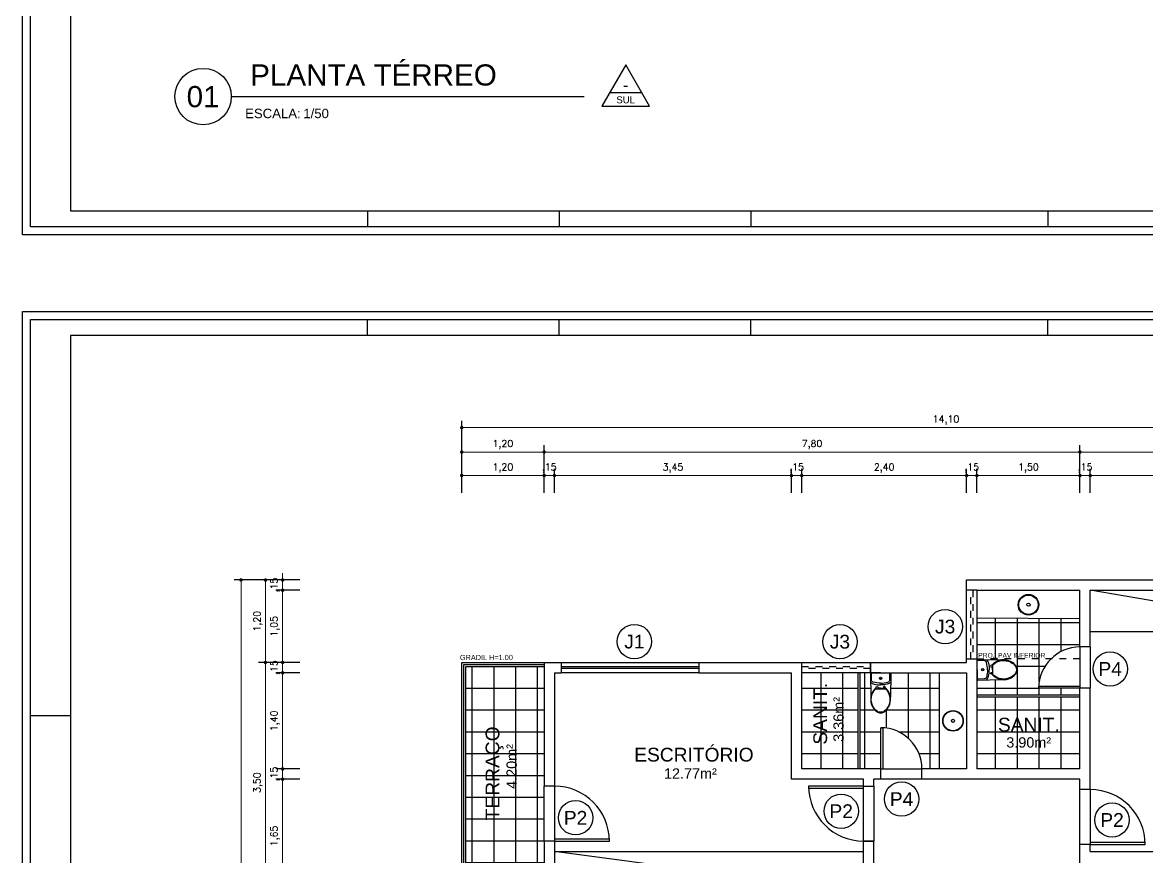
# Model space of a CAD drawing. Header units: metres. Extents: x 6 to 129, y -48 to 19.
# Drawn here: x 6.36 to 22.73, y -9.66 to 2.48 of the extents above; entities that cross this region are included whole.
import ezdxf
from ezdxf.enums import TextEntityAlignment as Align

# ---------------------------------------------------------------- set-up
doc = ezdxf.new("R2010")
doc.units = ezdxf.units.M
doc.header["$LTSCALE"] = 0.00025
doc.linetypes.add('DIVIDE', pattern=[31.75, 12.7, -6.35, 0, -6.35, 0, -6.35])
doc.linetypes.add('HIDDEN', pattern=[9.525, 6.35, -3.175])
doc.layers.add('0_MRG_AUX', color=7, linetype='Continuous', true_color=0xecbcd1)
for name, color, linetype in [('ARQ_ALV CT', 5, 'Continuous'), ('ARQ_ALV VS', 2, 'Continuous'), ('ARQ_ESQ CT', 30, 'Continuous'), ('ARQ_MOB 01', 1, 'Continuous'), ('ARQ_PISO', 1, 'Continuous'), ('ARQ_PROJ INF', 1, 'HIDDEN'), ('ARQ_PROJ SUP', 1, 'DIVIDE'), ('ARQ_SAN 01', 1, 'Continuous'), ('ARQ_SAN 02', 2, 'Continuous'), ('ARQ_SIMB 01', 1, 'Continuous'), ('ARQ_TXT 02', 2, 'Continuous'), ('MRG_EXTERNA', 1, 'Continuous'), ('MRG_INTERNA', 2, 'Continuous'), ('SIMB_02', 2, 'Continuous'), ('SIMB_PREENCHIMENTO', 253, 'Continuous'), ('SIMB_TXT', 1, 'Continuous')]:
    doc.layers.add(name, color=color, linetype=linetype)
doc.layers.add('ARQ_COTA_AZUL', color=5, linetype='Continuous', lineweight=20, true_color=0x0000ff)
doc.styles.add('Annot_2.0mm', font='arial.ttf', dxfattribs={"height": 2})
doc.styles.add('ROMANS', font='romans')
doc.styles.add('SIMB', font='arial.ttf')
doc.dimstyles.new('FF-01', dxfattribs={"dimscale": 100, "dimtxt": 0.002, "dimasz": 0.001, "dimexe": 0.002, "dimexo": 0.002, "dimgap": 0.001, "dimtad": 1, "dimzin": 4, "dimtxsty": 'ROMANS', "dimblk": 'DOT', "dimcen": 0.002, "dimclrd": 256, "dimclre": 256, "dimclrt": 1, "dimadec": 0, "dimazin": 0, "dimtfac": 0.09, "dimtix": 1, "dimtmove": 2, "dimatfit": 0, "dimldrblk": 'DOT', "dimfxl": 0.005, "dimfxlon": 1, "dimtolj": 1, "dimtzin": 4, "dimlwd": -1, "dimarcsym": 0})
pattern_1 = [(0, (-0.10623, -0.2223), (0, 0.3175), []), (90, (-0.10623, -0.2223), (-0.3175, 2e-17), [])]

# ---------------------------------------------------------------- blocks, each defined once
blk = doc.blocks.new('COD_ESQ')
at = {"layer": 'SIMB_02'}
blk.add_circle((0, 0), 2.5, dxfattribs=at)
at = {"layer": 'SIMB_TXT', "style": 'SIMB'}
blk.add_attdef('CDESQ', text='', height=2, dxfattribs=at).set_placement((0, 0), align=Align.MIDDLE_CENTER)
blk = doc.blocks.new('FORMATO_A0mmD')
at = {"layer": '0_MRG_AUX'}
blk.add_lwpolyline([(0.01, 851), (0.01, -0.01), (-1199, -0.01), (-1199, 851)], close=True, dxfattribs=at)
at = {"layer": 'MRG_EXTERNA'}
blk.add_lwpolyline([(-5, 846), (-5, 5), (-1194, 5), (-1194, 846)], close=True, dxfattribs=at)
at = {"layer": 'MRG_INTERNA'}
for p, q in [((-984, 836), (-984, 846)), ((-864.5, 836), (-864.5, 846)), ((-745, 836), (-745, 846)), ((-745, 836), (-745, 846)), ((-560, 836), (-560, 846)), ((-1169, 836), (-1169, 15)), ((-15, 836), (-1169, 836)), ((-1169, 599), (-1194, 599)), ((-1169, 15), (-15, 15)), ((-984, 15), (-984, 5)), ((-864.5, 15), (-864.5, 5)), ((-745, 15), (-745, 5)), ((-745, 15), (-745, 5)), ((-560, 15), (-560, 5))]:
    blk.add_line(p, q, dxfattribs=at)
blk = doc.blocks.new('_Dot')
at = {"color": 0, "linetype": 'ByBlock', "lineweight": -2}
blk.add_line((-0.5, 0), (-1, 0), dxfattribs=at)
at = {"color": 0, "linetype": 'ByBlock', "const_width": 0.5}
blk.add_lwpolyline([(-0.25, 0, 1), (0.25, 0, 1)], format="xyb", close=True, dxfattribs=at)
blk = doc.blocks.new('*D145')
at = {"layer": 'ARQ_COTA_AZUL', "lineweight": -2, "transparency": 16777216}
for p, q in [((12.759, -3.667), (12.759, -3.317)), ((26.859, -3.667), (26.859, -3.317))]:
    blk.add_line(p, q, dxfattribs=at)
at = {"layer": 'ARQ_COTA_AZUL', "transparency": 16777216}
blk.add_line((12.809, -3.417), (26.809, -3.417), dxfattribs=at)
at = {"layer": 'ARQ_COTA_AZUL', "transparency": 16777216, "xscale": 0.05, "yscale": 0.05, "zscale": 0.05, "rotation": 180}
blk.add_blockref('_Dot', (12.759, -3.417), dxfattribs=at)
at = {"layer": 'ARQ_COTA_AZUL', "transparency": 16777216, "xscale": 0.05, "yscale": 0.05, "zscale": 0.05}
blk.add_blockref('_Dot', (26.859, -3.417), dxfattribs=at)
at = {"layer": 'ARQ_COTA_AZUL', "color": 1, "transparency": 16777216, "insert": (19.809, -3.307), "char_height": 0.1, "attachment_point": 5, "style": 'ROMANS'}
blk.add_mtext('\\A1;14,10', dxfattribs=at)
blk = doc.blocks.new('*D147')
at = {"layer": 'ARQ_COTA_AZUL', "lineweight": -2, "transparency": 16777216}
for p, q in [((21.759, -4.022), (21.759, -3.672)), ((25.559, -4.022), (25.559, -3.672))]:
    blk.add_line(p, q, dxfattribs=at)
at = {"layer": 'ARQ_COTA_AZUL', "transparency": 16777216}
blk.add_line((25.509, -3.772), (21.809, -3.772), dxfattribs=at)
at = {"layer": 'ARQ_COTA_AZUL', "transparency": 16777216, "xscale": 0.05, "yscale": 0.05, "zscale": 0.05, "rotation": 180}
blk.add_blockref('_Dot', (21.759, -3.772), dxfattribs=at)
at = {"layer": 'ARQ_COTA_AZUL', "transparency": 16777216, "xscale": 0.05, "yscale": 0.05, "zscale": 0.05}
blk.add_blockref('_Dot', (25.559, -3.772), dxfattribs=at)
at = {"layer": 'ARQ_COTA_AZUL', "color": 1, "transparency": 16777216, "insert": (23.659, -3.663), "char_height": 0.1, "attachment_point": 5, "style": 'ROMANS'}
blk.add_mtext('\\A1;3,80', dxfattribs=at)
blk = doc.blocks.new('*D148')
at = {"layer": 'ARQ_COTA_AZUL', "lineweight": -2, "transparency": 16777216}
for p, q in [((13.959, -4.022), (13.959, -3.672)), ((21.759, -4.022), (21.759, -3.672))]:
    blk.add_line(p, q, dxfattribs=at)
at = {"layer": 'ARQ_COTA_AZUL', "transparency": 16777216}
blk.add_line((21.709, -3.772), (14.009, -3.772), dxfattribs=at)
at = {"layer": 'ARQ_COTA_AZUL', "transparency": 16777216, "xscale": 0.05, "yscale": 0.05, "zscale": 0.05, "rotation": 180}
blk.add_blockref('_Dot', (13.959, -3.772), dxfattribs=at)
at = {"layer": 'ARQ_COTA_AZUL', "transparency": 16777216, "xscale": 0.05, "yscale": 0.05, "zscale": 0.05}
blk.add_blockref('_Dot', (21.759, -3.772), dxfattribs=at)
at = {"layer": 'ARQ_COTA_AZUL', "color": 1, "transparency": 16777216, "insert": (17.859, -3.663), "char_height": 0.1, "attachment_point": 5, "style": 'ROMANS'}
blk.add_mtext('\\A1;7,80', dxfattribs=at)
blk = doc.blocks.new('*D149')
at = {"layer": 'ARQ_COTA_AZUL', "lineweight": -2, "transparency": 16777216}
for p, q in [((12.759, -4.022), (12.759, -3.672)), ((13.959, -4.022), (13.959, -3.672))]:
    blk.add_line(p, q, dxfattribs=at)
at = {"layer": 'ARQ_COTA_AZUL', "transparency": 16777216}
blk.add_line((13.909, -3.772), (12.809, -3.772), dxfattribs=at)
at = {"layer": 'ARQ_COTA_AZUL', "transparency": 16777216, "xscale": 0.05, "yscale": 0.05, "zscale": 0.05, "rotation": 180}
blk.add_blockref('_Dot', (12.759, -3.772), dxfattribs=at)
at = {"layer": 'ARQ_COTA_AZUL', "transparency": 16777216, "xscale": 0.05, "yscale": 0.05, "zscale": 0.05}
blk.add_blockref('_Dot', (13.959, -3.772), dxfattribs=at)
at = {"layer": 'ARQ_COTA_AZUL', "color": 1, "transparency": 16777216, "insert": (13.359, -3.663), "char_height": 0.1, "attachment_point": 5, "style": 'ROMANS'}
blk.add_mtext('\\A1;1,20', dxfattribs=at)
blk = doc.blocks.new('*D153')
at = {"layer": 'ARQ_COTA_AZUL', "lineweight": -2, "transparency": 16777216}
for p, q in [((21.909, -4.364), (21.909, -4.014)), ((25.409, -4.364), (25.409, -4.014))]:
    blk.add_line(p, q, dxfattribs=at)
at = {"layer": 'ARQ_COTA_AZUL', "transparency": 16777216}
blk.add_line((25.359, -4.114), (21.959, -4.114), dxfattribs=at)
at = {"layer": 'ARQ_COTA_AZUL', "transparency": 16777216, "xscale": 0.05, "yscale": 0.05, "zscale": 0.05, "rotation": 180}
blk.add_blockref('_Dot', (21.909, -4.114), dxfattribs=at)
at = {"layer": 'ARQ_COTA_AZUL', "transparency": 16777216, "xscale": 0.05, "yscale": 0.05, "zscale": 0.05}
blk.add_blockref('_Dot', (25.409, -4.114), dxfattribs=at)
at = {"layer": 'ARQ_COTA_AZUL', "color": 1, "transparency": 16777216, "insert": (23.659, -4.005), "char_height": 0.1, "attachment_point": 5, "style": 'ROMANS'}
blk.add_mtext('\\A1;3,50', dxfattribs=at)
blk = doc.blocks.new('*D154')
at = {"layer": 'ARQ_COTA_AZUL', "lineweight": -2, "transparency": 16777216}
for p, q in [((21.759, -4.364), (21.759, -4.014)), ((21.909, -4.364), (21.909, -4.014))]:
    blk.add_line(p, q, dxfattribs=at)
at = {"layer": 'ARQ_COTA_AZUL', "transparency": 16777216}
for p, q in [((21.709, -4.114), (21.659, -4.114)), ((21.909, -4.114), (21.759, -4.114)), ((21.959, -4.114), (22.009, -4.114))]:
    blk.add_line(p, q, dxfattribs=at)
at = {"layer": 'ARQ_COTA_AZUL', "transparency": 16777216, "xscale": 0.05, "yscale": 0.05, "zscale": 0.05}
blk.add_blockref('_Dot', (21.759, -4.114), dxfattribs=at)
at = {"layer": 'ARQ_COTA_AZUL', "transparency": 16777216, "xscale": 0.05, "yscale": 0.05, "zscale": 0.05, "rotation": 180}
blk.add_blockref('_Dot', (21.909, -4.114), dxfattribs=at)
at = {"layer": 'ARQ_COTA_AZUL', "color": 1, "transparency": 16777216, "insert": (21.834, -4.005), "char_height": 0.1, "attachment_point": 5, "style": 'ROMANS'}
blk.add_mtext('\\A1;,15', dxfattribs=at)
blk = doc.blocks.new('*D155')
at = {"layer": 'ARQ_COTA_AZUL', "lineweight": -2, "transparency": 16777216}
for p, q in [((20.259, -4.364), (20.259, -4.014)), ((21.759, -4.364), (21.759, -4.014))]:
    blk.add_line(p, q, dxfattribs=at)
at = {"layer": 'ARQ_COTA_AZUL', "transparency": 16777216}
blk.add_line((21.709, -4.114), (20.309, -4.114), dxfattribs=at)
at = {"layer": 'ARQ_COTA_AZUL', "transparency": 16777216, "xscale": 0.05, "yscale": 0.05, "zscale": 0.05, "rotation": 180}
blk.add_blockref('_Dot', (20.259, -4.114), dxfattribs=at)
at = {"layer": 'ARQ_COTA_AZUL', "transparency": 16777216, "xscale": 0.05, "yscale": 0.05, "zscale": 0.05}
blk.add_blockref('_Dot', (21.759, -4.114), dxfattribs=at)
at = {"layer": 'ARQ_COTA_AZUL', "color": 1, "transparency": 16777216, "insert": (21.009, -4.005), "char_height": 0.1, "attachment_point": 5, "style": 'ROMANS'}
blk.add_mtext('\\A1;1,50', dxfattribs=at)
blk = doc.blocks.new('*D156')
at = {"layer": 'ARQ_COTA_AZUL', "lineweight": -2, "transparency": 16777216}
for p, q in [((20.109, -4.364), (20.109, -4.014)), ((20.259, -4.364), (20.259, -4.014))]:
    blk.add_line(p, q, dxfattribs=at)
at = {"layer": 'ARQ_COTA_AZUL', "transparency": 16777216}
for p, q in [((20.059, -4.114), (20.009, -4.114)), ((20.259, -4.114), (20.109, -4.114)), ((20.309, -4.114), (20.359, -4.114))]:
    blk.add_line(p, q, dxfattribs=at)
at = {"layer": 'ARQ_COTA_AZUL', "transparency": 16777216, "xscale": 0.05, "yscale": 0.05, "zscale": 0.05}
blk.add_blockref('_Dot', (20.109, -4.114), dxfattribs=at)
at = {"layer": 'ARQ_COTA_AZUL', "transparency": 16777216, "xscale": 0.05, "yscale": 0.05, "zscale": 0.05, "rotation": 180}
blk.add_blockref('_Dot', (20.259, -4.114), dxfattribs=at)
at = {"layer": 'ARQ_COTA_AZUL', "color": 1, "transparency": 16777216, "insert": (20.184, -4.005), "char_height": 0.1, "attachment_point": 5, "style": 'ROMANS'}
blk.add_mtext('\\A1;,15', dxfattribs=at)
blk = doc.blocks.new('*D157')
at = {"layer": 'ARQ_COTA_AZUL', "lineweight": -2, "transparency": 16777216}
for p, q in [((17.709, -4.364), (17.709, -4.014)), ((20.109, -4.364), (20.109, -4.014))]:
    blk.add_line(p, q, dxfattribs=at)
at = {"layer": 'ARQ_COTA_AZUL', "transparency": 16777216}
blk.add_line((20.059, -4.114), (17.759, -4.114), dxfattribs=at)
at = {"layer": 'ARQ_COTA_AZUL', "transparency": 16777216, "xscale": 0.05, "yscale": 0.05, "zscale": 0.05, "rotation": 180}
blk.add_blockref('_Dot', (17.709, -4.114), dxfattribs=at)
at = {"layer": 'ARQ_COTA_AZUL', "transparency": 16777216, "xscale": 0.05, "yscale": 0.05, "zscale": 0.05}
blk.add_blockref('_Dot', (20.109, -4.114), dxfattribs=at)
at = {"layer": 'ARQ_COTA_AZUL', "color": 1, "transparency": 16777216, "insert": (18.909, -4.005), "char_height": 0.1, "attachment_point": 5, "style": 'ROMANS'}
blk.add_mtext('\\A1;2,40', dxfattribs=at)
blk = doc.blocks.new('*D158')
at = {"layer": 'ARQ_COTA_AZUL', "lineweight": -2, "transparency": 16777216}
for p, q in [((17.559, -4.364), (17.559, -4.014)), ((17.709, -4.364), (17.709, -4.014))]:
    blk.add_line(p, q, dxfattribs=at)
at = {"layer": 'ARQ_COTA_AZUL', "transparency": 16777216}
for p, q in [((17.509, -4.114), (17.459, -4.114)), ((17.709, -4.114), (17.559, -4.114)), ((17.759, -4.114), (17.809, -4.114))]:
    blk.add_line(p, q, dxfattribs=at)
at = {"layer": 'ARQ_COTA_AZUL', "transparency": 16777216, "xscale": 0.05, "yscale": 0.05, "zscale": 0.05}
blk.add_blockref('_Dot', (17.559, -4.114), dxfattribs=at)
at = {"layer": 'ARQ_COTA_AZUL', "transparency": 16777216, "xscale": 0.05, "yscale": 0.05, "zscale": 0.05, "rotation": 180}
blk.add_blockref('_Dot', (17.709, -4.114), dxfattribs=at)
at = {"layer": 'ARQ_COTA_AZUL', "color": 1, "transparency": 16777216, "insert": (17.634, -4.005), "char_height": 0.1, "attachment_point": 5, "style": 'ROMANS'}
blk.add_mtext('\\A1;,15', dxfattribs=at)
blk = doc.blocks.new('*D159')
at = {"layer": 'ARQ_COTA_AZUL', "lineweight": -2, "transparency": 16777216}
for p, q in [((14.109, -4.364), (14.109, -4.014)), ((17.559, -4.364), (17.559, -4.014))]:
    blk.add_line(p, q, dxfattribs=at)
at = {"layer": 'ARQ_COTA_AZUL', "transparency": 16777216}
blk.add_line((17.509, -4.114), (14.159, -4.114), dxfattribs=at)
at = {"layer": 'ARQ_COTA_AZUL', "transparency": 16777216, "xscale": 0.05, "yscale": 0.05, "zscale": 0.05, "rotation": 180}
blk.add_blockref('_Dot', (14.109, -4.114), dxfattribs=at)
at = {"layer": 'ARQ_COTA_AZUL', "transparency": 16777216, "xscale": 0.05, "yscale": 0.05, "zscale": 0.05}
blk.add_blockref('_Dot', (17.559, -4.114), dxfattribs=at)
at = {"layer": 'ARQ_COTA_AZUL', "color": 1, "transparency": 16777216, "insert": (15.834, -4.005), "char_height": 0.1, "attachment_point": 5, "style": 'ROMANS'}
blk.add_mtext('\\A1;3,45', dxfattribs=at)
blk = doc.blocks.new('*D160')
at = {"layer": 'ARQ_COTA_AZUL', "lineweight": -2, "transparency": 16777216}
for p, q in [((13.959, -4.364), (13.959, -4.014)), ((14.109, -4.364), (14.109, -4.014))]:
    blk.add_line(p, q, dxfattribs=at)
at = {"layer": 'ARQ_COTA_AZUL', "transparency": 16777216}
for p, q in [((13.909, -4.114), (13.859, -4.114)), ((14.109, -4.114), (13.959, -4.114)), ((14.159, -4.114), (14.209, -4.114))]:
    blk.add_line(p, q, dxfattribs=at)
at = {"layer": 'ARQ_COTA_AZUL', "transparency": 16777216, "xscale": 0.05, "yscale": 0.05, "zscale": 0.05}
blk.add_blockref('_Dot', (13.959, -4.114), dxfattribs=at)
at = {"layer": 'ARQ_COTA_AZUL', "transparency": 16777216, "xscale": 0.05, "yscale": 0.05, "zscale": 0.05, "rotation": 180}
blk.add_blockref('_Dot', (14.109, -4.114), dxfattribs=at)
at = {"layer": 'ARQ_COTA_AZUL', "color": 1, "transparency": 16777216, "insert": (14.034, -4.005), "char_height": 0.1, "attachment_point": 5, "style": 'ROMANS'}
blk.add_mtext('\\A1;,15', dxfattribs=at)
blk = doc.blocks.new('*D161')
at = {"layer": 'ARQ_COTA_AZUL', "lineweight": -2, "transparency": 16777216}
for p, q in [((12.759, -4.364), (12.759, -4.014)), ((13.959, -4.364), (13.959, -4.014))]:
    blk.add_line(p, q, dxfattribs=at)
at = {"layer": 'ARQ_COTA_AZUL', "transparency": 16777216}
blk.add_line((13.909, -4.114), (12.809, -4.114), dxfattribs=at)
at = {"layer": 'ARQ_COTA_AZUL', "transparency": 16777216, "xscale": 0.05, "yscale": 0.05, "zscale": 0.05, "rotation": 180}
blk.add_blockref('_Dot', (12.759, -4.114), dxfattribs=at)
at = {"layer": 'ARQ_COTA_AZUL', "transparency": 16777216, "xscale": 0.05, "yscale": 0.05, "zscale": 0.05}
blk.add_blockref('_Dot', (13.959, -4.114), dxfattribs=at)
at = {"layer": 'ARQ_COTA_AZUL', "color": 1, "transparency": 16777216, "insert": (13.359, -4.005), "char_height": 0.1, "attachment_point": 5, "style": 'ROMANS'}
blk.add_mtext('\\A1;1,20', dxfattribs=at)
blk = doc.blocks.new('*D162')
at = {"layer": 'ARQ_COTA_AZUL', "lineweight": -2, "transparency": 16777216}
for p, q in [((9.796, -5.634), (9.446, -5.634)), ((9.796, -15.784), (9.446, -15.784))]:
    blk.add_line(p, q, dxfattribs=at)
at = {"layer": 'ARQ_COTA_AZUL', "transparency": 16777216}
blk.add_line((9.546, -15.734), (9.546, -5.684), dxfattribs=at)
at = {"layer": 'ARQ_COTA_AZUL', "transparency": 16777216, "xscale": 0.05, "yscale": 0.05, "zscale": 0.05}
for p, rotation in [((9.546, -5.634), 90), ((9.546, -15.784), 270)]:
    blk.add_blockref('_Dot', p, dxfattribs=dict(at, rotation=rotation))
at = {"layer": 'ARQ_COTA_AZUL', "color": 1, "transparency": 16777216, "insert": (9.436, -10.709), "char_height": 0.1, "attachment_point": 5, "rotation": 90, "style": 'ROMANS'}
blk.add_mtext('\\A1;10,15', dxfattribs=at)
blk = doc.blocks.new('*D165')
at = {"layer": 'ARQ_COTA_AZUL', "lineweight": -2, "transparency": 16777216}
for p, q in [((10.152, -6.834), (9.802, -6.834)), ((10.152, -10.334), (9.802, -10.334))]:
    blk.add_line(p, q, dxfattribs=at)
at = {"layer": 'ARQ_COTA_AZUL', "transparency": 16777216}
blk.add_line((9.902, -10.284), (9.902, -6.884), dxfattribs=at)
at = {"layer": 'ARQ_COTA_AZUL', "transparency": 16777216, "xscale": 0.05, "yscale": 0.05, "zscale": 0.05}
for p, rotation in [((9.902, -6.834), 90), ((9.902, -10.334), 270)]:
    blk.add_blockref('_Dot', p, dxfattribs=dict(at, rotation=rotation))
at = {"layer": 'ARQ_COTA_AZUL', "color": 1, "transparency": 16777216, "insert": (9.793, -8.584), "char_height": 0.1, "attachment_point": 5, "rotation": 90, "style": 'ROMANS'}
blk.add_mtext('\\A1;3,50', dxfattribs=at)
blk = doc.blocks.new('*D166')
at = {"layer": 'ARQ_COTA_AZUL', "lineweight": -2, "transparency": 16777216}
for p, q in [((10.152, -5.634), (9.802, -5.634)), ((10.152, -6.834), (9.802, -6.834))]:
    blk.add_line(p, q, dxfattribs=at)
at = {"layer": 'ARQ_COTA_AZUL', "transparency": 16777216}
blk.add_line((9.902, -6.784), (9.902, -5.684), dxfattribs=at)
at = {"layer": 'ARQ_COTA_AZUL', "transparency": 16777216, "xscale": 0.05, "yscale": 0.05, "zscale": 0.05}
for p, rotation in [((9.902, -5.634), 90), ((9.902, -6.834), 270)]:
    blk.add_blockref('_Dot', p, dxfattribs=dict(at, rotation=rotation))
at = {"layer": 'ARQ_COTA_AZUL', "color": 1, "transparency": 16777216, "insert": (9.793, -6.234), "char_height": 0.1, "attachment_point": 5, "rotation": 90, "style": 'ROMANS'}
blk.add_mtext('\\A1;1,20', dxfattribs=at)
blk = doc.blocks.new('*D172')
at = {"layer": 'ARQ_COTA_AZUL', "lineweight": -2, "transparency": 16777216}
for p, q in [((10.402, -8.534), (10.052, -8.534)), ((10.402, -10.184), (10.052, -10.184))]:
    blk.add_line(p, q, dxfattribs=at)
at = {"layer": 'ARQ_COTA_AZUL', "transparency": 16777216}
blk.add_line((10.152, -10.134), (10.152, -8.584), dxfattribs=at)
at = {"layer": 'ARQ_COTA_AZUL', "transparency": 16777216, "xscale": 0.05, "yscale": 0.05, "zscale": 0.05}
for p, rotation in [((10.152, -8.534), 90), ((10.152, -10.184), 270)]:
    blk.add_blockref('_Dot', p, dxfattribs=dict(at, rotation=rotation))
at = {"layer": 'ARQ_COTA_AZUL', "color": 1, "transparency": 16777216, "insert": (10.042, -9.359), "char_height": 0.1, "attachment_point": 5, "rotation": 90, "style": 'ROMANS'}
blk.add_mtext('\\A1;1,65', dxfattribs=at)
blk = doc.blocks.new('*D173')
at = {"layer": 'ARQ_COTA_AZUL', "transparency": 16777216}
for p, q in [((10.152, -8.334), (10.152, -8.284)), ((10.152, -8.534), (10.152, -8.384)), ((10.152, -8.584), (10.152, -8.634))]:
    blk.add_line(p, q, dxfattribs=at)
at = {"layer": 'ARQ_COTA_AZUL', "lineweight": -2, "transparency": 16777216}
for p, q in [((10.402, -8.384), (10.052, -8.384)), ((10.402, -8.534), (10.052, -8.534))]:
    blk.add_line(p, q, dxfattribs=at)
at = {"layer": 'ARQ_COTA_AZUL', "transparency": 16777216, "xscale": 0.05, "yscale": 0.05, "zscale": 0.05}
for p, rotation in [((10.152, -8.384), 270), ((10.152, -8.534), 90)]:
    blk.add_blockref('_Dot', p, dxfattribs=dict(at, rotation=rotation))
at = {"layer": 'ARQ_COTA_AZUL', "color": 1, "transparency": 16777216, "insert": (10.042, -8.459), "char_height": 0.1, "attachment_point": 5, "rotation": 90, "style": 'ROMANS'}
blk.add_mtext('\\A1;,15', dxfattribs=at)
blk = doc.blocks.new('*D174')
at = {"layer": 'ARQ_COTA_AZUL', "lineweight": -2, "transparency": 16777216}
for p, q in [((10.402, -6.984), (10.052, -6.984)), ((10.402, -8.384), (10.052, -8.384))]:
    blk.add_line(p, q, dxfattribs=at)
at = {"layer": 'ARQ_COTA_AZUL', "transparency": 16777216}
blk.add_line((10.152, -8.334), (10.152, -7.034), dxfattribs=at)
at = {"layer": 'ARQ_COTA_AZUL', "transparency": 16777216, "xscale": 0.05, "yscale": 0.05, "zscale": 0.05}
for p, rotation in [((10.152, -6.984), 90), ((10.152, -8.384), 270)]:
    blk.add_blockref('_Dot', p, dxfattribs=dict(at, rotation=rotation))
at = {"layer": 'ARQ_COTA_AZUL', "color": 1, "transparency": 16777216, "insert": (10.042, -7.684), "char_height": 0.1, "attachment_point": 5, "rotation": 90, "style": 'ROMANS'}
blk.add_mtext('\\A1;1,40', dxfattribs=at)
blk = doc.blocks.new('*D175')
at = {"layer": 'ARQ_COTA_AZUL', "lineweight": -2, "transparency": 16777216}
for p, q in [((10.402, -6.834), (10.052, -6.834)), ((10.402, -6.984), (10.052, -6.984))]:
    blk.add_line(p, q, dxfattribs=at)
at = {"layer": 'ARQ_COTA_AZUL', "transparency": 16777216}
for p, q in [((10.152, -6.784), (10.152, -6.734)), ((10.152, -6.984), (10.152, -6.834)), ((10.152, -7.034), (10.152, -7.084))]:
    blk.add_line(p, q, dxfattribs=at)
at = {"layer": 'ARQ_COTA_AZUL', "transparency": 16777216, "xscale": 0.05, "yscale": 0.05, "zscale": 0.05}
for p, rotation in [((10.152, -6.834), 270), ((10.152, -6.984), 90)]:
    blk.add_blockref('_Dot', p, dxfattribs=dict(at, rotation=rotation))
at = {"layer": 'ARQ_COTA_AZUL', "color": 1, "transparency": 16777216, "insert": (10.042, -6.909), "char_height": 0.1, "attachment_point": 5, "rotation": 90, "style": 'ROMANS'}
blk.add_mtext('\\A1;,15', dxfattribs=at)
blk = doc.blocks.new('*D176')
at = {"layer": 'ARQ_COTA_AZUL', "lineweight": -2, "transparency": 16777216}
for p, q in [((10.402, -5.784), (10.052, -5.784)), ((10.402, -6.834), (10.052, -6.834))]:
    blk.add_line(p, q, dxfattribs=at)
at = {"layer": 'ARQ_COTA_AZUL', "transparency": 16777216}
blk.add_line((10.152, -6.784), (10.152, -5.834), dxfattribs=at)
at = {"layer": 'ARQ_COTA_AZUL', "transparency": 16777216, "xscale": 0.05, "yscale": 0.05, "zscale": 0.05}
for p, rotation in [((10.152, -5.784), 90), ((10.152, -6.834), 270)]:
    blk.add_blockref('_Dot', p, dxfattribs=dict(at, rotation=rotation))
at = {"layer": 'ARQ_COTA_AZUL', "color": 1, "transparency": 16777216, "insert": (10.042, -6.309), "char_height": 0.1, "attachment_point": 5, "rotation": 90, "style": 'ROMANS'}
blk.add_mtext('\\A1;1,05', dxfattribs=at)
blk = doc.blocks.new('*D177')
at = {"layer": 'ARQ_COTA_AZUL', "transparency": 16777216}
for p, q in [((10.152, -5.584), (10.152, -5.534)), ((10.152, -5.784), (10.152, -5.634)), ((10.152, -5.834), (10.152, -5.884))]:
    blk.add_line(p, q, dxfattribs=at)
at = {"layer": 'ARQ_COTA_AZUL', "lineweight": -2, "transparency": 16777216}
for p, q in [((10.402, -5.634), (10.052, -5.634)), ((10.402, -5.784), (10.052, -5.784))]:
    blk.add_line(p, q, dxfattribs=at)
at = {"layer": 'ARQ_COTA_AZUL', "transparency": 16777216, "xscale": 0.05, "yscale": 0.05, "zscale": 0.05}
for p, rotation in [((10.152, -5.634), 270), ((10.152, -5.784), 90)]:
    blk.add_blockref('_Dot', p, dxfattribs=dict(at, rotation=rotation))
at = {"layer": 'ARQ_COTA_AZUL', "color": 1, "transparency": 16777216, "insert": (10.042, -5.709), "char_height": 0.1, "attachment_point": 5, "rotation": 90, "style": 'ROMANS'}
blk.add_mtext('\\A1;,15', dxfattribs=at)
blk = doc.blocks.new('TITULO')
at = {"layer": 'SIMB_02'}
blk.add_line((6, 0), (81, 0), dxfattribs=at)
blk.add_circle((0, 0), 6, dxfattribs=at)
at = {"layer": 'SIMB_TXT', "style": 'SIMB'}
blk.add_text('ESCALA:', height=2, dxfattribs=at).set_placement((8.94, -4.58))
blk.add_attdef('TITULO_DO_DESENHO', text='', height=4.5, dxfattribs=at).set_placement((10.02, 1), align=Align.BOTTOM_LEFT)
blk.add_attdef('NUM', text='', height=4.5, dxfattribs=at).set_placement((0, 0), align=Align.MIDDLE_CENTER)
blk.add_attdef('ESCALA', (21.3, -4.58), '', height=2, dxfattribs=at)

msp = doc.modelspace()

# ---------------------------------------------------------------- hatches: boundary and pattern name
at = {"layer": 'SIMB_PREENCHIMENTO'}
h = msp.add_hatch(dxfattribs=at)
h.set_pattern_fill('NET', color=256, scale=0.1)
h.set_pattern_definition(pattern_1)
h.paths.add_polyline_path([(21.759, -6.196), (20.259, -6.184), (20.259, -6.784), (21.336, -6.782, -0.197769), (21.759, -6.609)])
h = msp.add_hatch(dxfattribs=at)
h.set_pattern_fill('NET', color=256, scale=0.1)
h.set_pattern_definition(pattern_1)
h.paths.add_polyline_path([(21.336, -6.782), (20.259, -6.784), (20.259, -7.309), (21.759, -7.309), (21.759, -7.209), (21.159, -7.209), (21.159, -7.179), (21.159, -7.179, -0.187082)])
h.paths.add_polyline_path([(20.827, -6.998, -0.105885), (20.758, -7.057, -0.161925), (20.615, -7.083), (20.272, -7.09, -0.446708), (20.263, -7.081), (20.263, -6.94), (20.263, -6.799, -0.393933), (20.271, -6.791), (20.615, -6.798, -0.161925), (20.758, -6.824, -0.105885), (20.827, -6.883, -0.167654), (20.846, -6.94, -0.167654)], flags=16)
h.paths.add_polyline_path([(20.819, -6.993, -0.105885), (20.754, -7.049, -0.330988), (20.493, -7.012), (20.493, -7.005), (20.47, -7.005, -1), (20.47, -6.982), (20.484, -6.982), (20.484, -6.94), (20.484, -6.899), (20.47, -6.899, -1), (20.47, -6.876), (20.493, -6.876), (20.493, -6.868, -0.330988), (20.754, -6.832, -0.105885), (20.819, -6.888, -0.168066), (20.836, -6.94, -0.168066)], flags=0)
h.paths.add_polyline_path([(20.324, -6.94, -1), (20.361, -6.94, -1)], flags=0)
h.paths.add_polyline_path([(20.329, -6.94, -1), (20.356, -6.94, -1)], flags=0)
h = msp.add_hatch(dxfattribs=at)
h.set_pattern_fill('NET', color=256, scale=0.1)
h.set_pattern_definition(pattern_1)
h.paths.add_polyline_path([(13.959, -6.894), (12.819, -6.894), (12.819, -10.274), (13.959, -10.274), (13.959, -9.434), (13.959, -8.634)])
h.paths.add_polyline_path([(13.643, -8.714), (13.643, -7.987), (13.334, -7.987), (13.334, -8.714)], flags=24)
h.paths.add_polyline_path([(13.42, -9.188), (13.42, -7.722), (13.008, -7.722), (13.008, -9.188)], flags=24)
h = msp.add_hatch(dxfattribs=at)
h.set_pattern_fill('NET', color=256, scale=0.1)
h.set_pattern_definition(pattern_1)
h.paths.add_polyline_path([(18.529, -6.984), (17.709, -6.984), (17.709, -8.384), (18.529, -8.384)])
h.paths.add_polyline_path([(18.402, -8.035), (18.402, -7.308), (18.093, -7.308), (18.093, -8.035)], flags=24)
h.paths.add_polyline_path([(18.19, -8.093), (18.19, -7.092), (17.778, -7.092), (17.778, -8.093)], flags=24)
h = msp.add_hatch(dxfattribs=at)
h.set_pattern_fill('NET', color=256, scale=0.1)
h.set_pattern_definition(pattern_1)
h.paths.add_polyline_path([(19.709, -6.984), (18.998, -6.986, -0.393933), (19.007, -6.994), (19, -7.339, -0.161925), (18.974, -7.482, -0.105885), (18.915, -7.55, -0.167654), (18.857, -7.569, -0.167654), (18.8, -7.55, -0.105885), (18.74, -7.482, -0.161925), (18.715, -7.339), (18.708, -6.996, -0.446708), (18.716, -6.986), (18.709, -6.984), (18.559, -6.984), (18.559, -8.384), (18.859, -8.384), (18.859, -7.784), (18.889, -7.784), (18.889, -7.784, -0.399638), (19.459, -8.384), (19.709, -8.384)])
h = msp.add_hatch(dxfattribs=at)
h.set_pattern_fill('NET', color=256, scale=0.1)
h.set_pattern_definition(pattern_1)
h.paths.add_polyline_path([(21.759, -7.339), (20.259, -7.339), (20.259, -8.384), (21.759, -8.384)])
h.paths.add_polyline_path([(20.641, -8.156), (21.368, -8.156), (21.368, -7.847), (20.641, -7.847)], flags=24)
h.paths.add_polyline_path([(20.503, -7.953), (21.503, -7.953), (21.503, -7.541), (20.503, -7.541)], flags=24)

# ---------------------------------------------------------------- linework, layer by layer
for p, q in [((18.709, -6.984), (18.709, -6.834)), ((20.259, -6.784), (20.109, -6.784)), ((21.159, -7.209), (21.159, -7.179)), ((18.859, -7.784), (18.889, -7.784)), ((17.809, -8.634), (17.809, -8.664)), ((14.109, -9.434), (13.959, -9.434)), ((14.909, -9.434), (14.909, -9.404)), ((18.609, -9.434), (18.759, -9.434)), ((21.909, -9.484), (21.759, -9.484))]:
    msp.add_line(p, q)
at = {"layer": 'ARQ_ALV CT'}
for p, q in [((20.109, -5.784), (20.109, -5.634)), ((20.109, -5.634), (25.559, -5.634)), ((20.259, -5.784), (20.109, -5.784)), ((20.259, -5.784), (21.759, -5.784)), ((21.759, -6.609), (21.759, -5.784)), ((21.909, -6.609), (21.909, -5.784)), ((21.909, -5.784), (25.409, -5.784)), ((21.909, -6.609), (21.759, -6.609)), ((12.759, -10.334), (12.759, -6.834)), ((12.759, -6.834), (14.209, -6.834)), ((12.789, -10.304), (12.789, -6.864)), ((12.789, -6.864), (13.959, -6.864)), ((13.959, -6.834), (13.959, -8.634)), ((14.209, -6.834), (14.209, -6.984)), ((16.209, -6.834), (17.709, -6.834)), ((16.209, -6.834), (16.209, -6.984)), ((17.709, -6.984), (17.709, -6.834)), ((18.709, -6.834), (20.109, -6.834)), ((18.709, -6.834), (18.709, -6.984)), ((20.109, -6.834), (20.109, -6.784)), ((20.259, -6.784), (20.109, -6.784)), ((20.259, -6.784), (20.259, -8.384)), ((12.819, -10.274), (12.819, -6.894)), ((12.819, -6.894), (13.959, -6.894)), ((14.109, -6.984), (14.109, -8.634)), ((14.109, -6.984), (14.209, -6.984)), ((16.209, -6.984), (17.559, -6.984)), ((17.559, -8.534), (17.559, -6.984)), ((17.709, -8.384), (17.709, -6.984)), ((18.709, -6.984), (20.109, -6.984)), ((20.109, -6.984), (20.109, -8.384)), ((21.759, -8.384), (21.759, -7.209)), ((21.909, -7.209), (21.759, -7.209)), ((21.909, -8.684), (21.909, -7.209)), ((18.859, -8.384), (17.709, -8.384)), ((18.859, -8.534), (18.859, -8.384)), ((20.109, -8.384), (19.459, -8.384)), ((19.459, -8.534), (19.459, -8.384)), ((21.759, -8.384), (20.259, -8.384)), ((21.909, -8.384), (21.909, -8.384)), ((14.109, -8.634), (13.959, -8.634)), ((18.609, -8.534), (17.559, -8.534)), ((18.609, -8.634), (18.609, -8.534)), ((18.609, -8.634), (18.759, -8.634)), ((18.859, -8.534), (18.759, -8.534)), ((18.759, -8.634), (18.759, -8.534)), ((21.759, -8.534), (19.459, -8.534)), ((21.759, -8.684), (21.759, -8.534)), ((21.909, -8.684), (21.759, -8.684)), ((13.959, -9.434), (13.959, -10.334)), ((14.109, -9.434), (13.959, -9.434)), ((14.109, -9.434), (14.109, -10.184)), ((18.609, -10.184), (18.609, -9.434)), ((18.759, -9.434), (18.609, -9.434)), ((18.759, -10.334), (18.759, -9.434)), ((21.759, -9.834), (21.759, -9.484)), ((21.909, -9.484), (21.759, -9.484)), ((21.909, -9.584), (21.909, -9.484)), ((21.909, -9.584), (25.409, -9.584))]:
    msp.add_line(p, q, dxfattribs=at)
at = {"layer": 'ARQ_ALV VS'}
for p, q in [((20.109, -6.784), (20.109, -5.784)), ((20.259, -5.784), (20.259, -6.784)), ((14.209, -6.834), (16.209, -6.834)), ((17.709, -6.834), (18.709, -6.834)), ((16.209, -6.984), (14.209, -6.984)), ((18.709, -6.984), (17.709, -6.984))]:
    msp.add_line(p, q, dxfattribs=at)
at = {"layer": 'ARQ_ESQ CT'}
for p, q in [((14.209, -6.894), (16.209, -6.894)), ((16.209, -6.924), (14.209, -6.924)), ((18.529, -8.384), (18.529, -6.984)), ((18.559, -8.384), (18.559, -6.984)), ((21.159, -7.179), (21.759, -7.179)), ((21.759, -7.309), (20.259, -7.309)), ((21.759, -7.339), (20.259, -7.339)), ((21.759, -7.209), (21.159, -7.209)), ((18.859, -8.384), (18.859, -7.784)), ((18.889, -7.784), (18.889, -8.384)), ((18.609, -8.634), (17.809, -8.634)), ((17.809, -8.664), (18.609, -8.664)), ((14.909, -9.404), (14.109, -9.404)), ((14.109, -9.434), (14.909, -9.434)), ((22.709, -9.454), (21.909, -9.454)), ((21.909, -9.484), (22.709, -9.484))]:
    msp.add_line(p, q, dxfattribs=at)
at = {"layer": 'ARQ_MOB 01'}
for p, q in [((25.409, -6.384), (21.909, -5.784)), ((21.909, -6.384), (25.409, -6.384)), ((22.709, -9.484), (22.709, -9.454)), ((14.109, -9.584), (18.609, -9.584)), ((18.609, -10.184), (14.109, -9.584))]:
    msp.add_line(p, q, dxfattribs=at)
at = {"layer": 'ARQ_PISO'}
for p, q in [((21.759, -6.609), (21.759, -7.209)), ((21.909, -6.609), (21.909, -7.209)), ((18.859, -8.384), (19.459, -8.384)), ((13.959, -9.434), (13.959, -8.634)), ((14.109, -8.634), (14.109, -9.434)), ((18.609, -9.434), (18.609, -8.634)), ((18.759, -8.634), (18.759, -9.434)), ((19.459, -8.534), (18.859, -8.534)), ((21.759, -9.484), (21.759, -8.684)), ((21.909, -8.684), (21.909, -9.484))]:
    msp.add_line(p, q, dxfattribs=at)
at = {"layer": 'ARQ_PROJ INF'}
msp.add_line((21.759, -6.782), (20.259, -6.784), dxfattribs=at)
at = {"layer": 'ARQ_PROJ SUP'}
for p, q in [((20.169, -6.784), (20.169, -5.784)), ((20.199, -5.784), (20.199, -6.784)), ((17.709, -6.894), (18.709, -6.894)), ((18.709, -6.924), (17.709, -6.924))]:
    msp.add_line(p, q, dxfattribs=at)
at = {"layer": 'ARQ_SAN 01', "linetype": 'Continuous'}
for points in [[(20.263, -6.94), (20.263, -6.799, -0.393933), (20.271, -6.791), (20.615, -6.798)], [(20.413, -6.94, 0.061019), (20.397, -6.833, 0.311699), (20.364, -6.806), (20.277, -6.805, 0.276967), (20.263, -6.813, 4.555334)], [(20.4, -6.794, -0.113078), (20.427, -6.845, -0.075255), (20.437, -6.94, -0.075255)], [(20.615, -6.798, 0.164808), (20.484, -6.865), (20.484, -6.876)], [(20.615, -7.083, 0.161925), (20.758, -7.057, 0.105885), (20.827, -6.998, 0.167654), (20.846, -6.94, 0.167654), (20.827, -6.883, 0.105885), (20.758, -6.824, 0.161925), (20.615, -6.798, 0.161925)], [(18.857, -6.986), (18.716, -6.986, 0.393933), (18.708, -6.994), (18.715, -7.339)], [(18.857, -7.136, -0.061019), (18.75, -7.12, -0.311699), (18.723, -7.087), (18.722, -7, -0.276967), (18.73, -6.986, -4.555334)], [(18.857, -7.136, 0.061019), (18.964, -7.12, 0.311699), (18.992, -7.087), (18.993, -7, 0.276967), (18.985, -6.986, 4.555334)], [(18.857, -6.986), (18.998, -6.986, -0.393933), (19.007, -6.994), (19, -7.339)], [(20.413, -6.94, -0.061019), (20.397, -7.048, -0.311699), (20.364, -7.075), (20.277, -7.076, -0.276967), (20.263, -7.068, -4.555334)], [(20.263, -6.94), (20.263, -7.081, 0.393933), (20.271, -7.09), (20.615, -7.083)], [(20.4, -7.087, 0.113078), (20.427, -7.036, 0.075255), (20.437, -6.94, 0.075255)], [(20.493, -6.876), (20.47, -6.876, 1), (20.47, -6.899), (20.493, -6.899)], [(20.493, -7.005), (20.47, -7.005, -1), (20.47, -6.982), (20.493, -6.982)], [(20.484, -7.005), (20.484, -7.016, 0.164808), (20.615, -7.083, 0.164808)], [(18.711, -7.124, 0.113078), (18.762, -7.151, 0.075255), (18.857, -7.161, 0.075255)], [(18.793, -7.217), (18.793, -7.193, -1), (18.815, -7.193), (18.815, -7.217)], [(19.004, -7.124, -0.113078), (18.953, -7.151, -0.075255), (18.857, -7.161, -0.075255)], [(18.922, -7.217), (18.922, -7.193, 1), (18.899, -7.193), (18.899, -7.217)], [(18.715, -7.339, 0.161925), (18.74, -7.482, 0.105885), (18.8, -7.55, 0.167654), (18.857, -7.569, 0.167654), (18.915, -7.55, 0.105885), (18.974, -7.482, 0.161925), (19, -7.339, 0.161925)], [(18.793, -7.208), (18.782, -7.208, 0.164808), (18.715, -7.339, 0.164808)], [(19, -7.339, 0.164808), (18.933, -7.208), (18.922, -7.208)]]:
    msp.add_lwpolyline(points, format="xyb", dxfattribs=at)
for points in [[(20.836, -6.94, -0.168066), (20.819, -6.993, -0.105885), (20.754, -7.049, -0.330988), (20.493, -7.012), (20.493, -6.94), (20.493, -6.868, -0.330988), (20.754, -6.832, -0.105885), (20.819, -6.888, -0.168066)], [(18.857, -7.56, -0.168066), (18.805, -7.543, -0.105885), (18.749, -7.477, -0.330988), (18.785, -7.217), (18.857, -7.217), (18.929, -7.217, -0.330988), (18.966, -7.477, -0.105885), (18.91, -7.543, -0.168066)]]:
    msp.add_lwpolyline(points, format="xyb", close=True, dxfattribs=at)
for points in [[(20.484, -6.94), (20.484, -6.899)], [(20.484, -6.905), (20.493, -6.905)], [(20.484, -6.905), (20.493, -6.905)], [(20.484, -6.94), (20.484, -6.982)], [(20.484, -6.976), (20.493, -6.976)], [(20.484, -6.976), (20.493, -6.976)], [(18.857, -7.208), (18.815, -7.208)], [(18.822, -7.208), (18.822, -7.217)], [(18.822, -7.208), (18.822, -7.217)], [(18.857, -7.208), (18.899, -7.208)], [(18.893, -7.208), (18.893, -7.217)], [(18.893, -7.208), (18.893, -7.217)]]:
    msp.add_lwpolyline(points, dxfattribs=at)
at = {"layer": 'ARQ_SAN 01'}
for centre, radius in [((20.342, -6.94), 0.0185), ((20.342, -6.94), 0.0138), ((18.857, -7.066), 0.0185), ((18.857, -7.066), 0.0138)]:
    msp.add_circle(centre, radius, dxfattribs=at)
at = {"layer": 'ARQ_SAN 02'}
for p, q in [((20.259, -6.184), (21.759, -6.196)), ((19.709, -6.984), (19.709, -8.384))]:
    msp.add_line(p, q, dxfattribs=at)
for centre, radius in [((21.009, -5.994), 0.15), ((21.009, -5.994), 0.15), ((21.009, -5.994), 0.141), ((21.009, -5.994), 0.023), ((19.911, -7.684), 0.15), ((19.911, -7.684), 0.144), ((19.911, -7.684), 0.023), ((19.911, -7.684), 0.023), ((19.911, -7.684), 0.023)]:
    msp.add_circle(centre, radius, dxfattribs=at)
at = {"layer": 'ARQ_SIMB 01'}
for centre, radius, start, end in [((21.759, -7.209), 0.6, 90, 180), ((18.859, -8.384), 0.6, 0, 90), ((14.109, -9.434), 0.8, 0, 90), ((18.609, -8.634), 0.8, 180, 270), ((21.909, -9.484), 0.8, 0, 90)]:
    msp.add_arc(centre, radius, start, end, dxfattribs=at)
at = {"layer": 'SIMB_02'}
msp.add_line((14.915, 1.462), (15.377, 1.462), dxfattribs=at)
msp.add_lwpolyline([(15.492, 1.262), (15.146, 1.862), (14.8, 1.262)], close=True, dxfattribs=at)

# ---------------------------------------------------------------- block references
at = {"xscale": 0.02335887090018044, "yscale": 0.02335887090018044, "zscale": 0.02335887090018044}
for p in [(34.372, -0.612), (34.372, -21.605)]:
    msp.add_blockref('FORMATO_A0mmD', p, dxfattribs=at)
at = {"xscale": 0.06850254654875305, "yscale": 0.06850254654875305, "zscale": 0.06850254654875305}
msp.add_blockref('TITULO', (8.994, 1.401), dxfattribs=at).add_auto_attribs({'TITULO_DO_DESENHO': 'PLANTA TÉRREO', 'NUM': '01', 'ESCALA': '1/50'})
at = {"layer": 'ARQ_SIMB 01', "xscale": 0.1, "yscale": 0.1, "zscale": 0.1}
for p, values in [((19.797, -6.312), {'CDESQ': 'J3'}), ((15.273, -6.53), {'CDESQ': 'J1'}), ((18.265, -6.532), {'CDESQ': 'J3'}), ((22.199, -6.929), {'CDESQ': 'P4'}), ((19.162, -8.823), {'CDESQ': 'P4'}), ((18.283, -8.999), {'CDESQ': 'P2'}), ((14.416, -9.095), {'CDESQ': 'P2'}), ((22.226, -9.127), {'CDESQ': 'P2'})]:
    msp.add_blockref('COD_ESQ', p, dxfattribs=at).add_auto_attribs(values)

# ---------------------------------------------------------------- texts
at = {"layer": 'ARQ_TXT 02', "attachment_point": 1, "style": 'Annot_2.0mm'}
for s, insert, char_height, width in [('PROJ.PAV INFERIOR', (20.278, -6.696), 0.06997, 1.07914), ('GRADIL H=1.00', (12.733, -6.724), 0.07606, 0.98031), ('^ISANIT.', (20.565, -7.64), 0.2, 0.0042), ('3.90m²', (20.687, -7.923), 0.15, 0.0042), ('ESCRITÓRIO', (15.27, -8.076), 0.2, 0.0042), ('12.77m²', (15.704, -8.375), 0.15, 0.0042)]:
    msp.add_mtext(s, dxfattribs=dict(at, insert=insert, char_height=char_height, width=width))
at = {"layer": 'ARQ_TXT 02', "width": 0.0042, "attachment_point": 1, "rotation": 90, "style": 'Annot_2.0mm'}
for s, insert, char_height in [('SANIT.', (17.878, -8.03), 0.2), ('3.36m²', (18.17, -7.989), 0.15), ('TERRAÇO', (13.107, -9.131), 0.2), ('4.20m²', (13.411, -8.674), 0.15)]:
    msp.add_mtext(s, dxfattribs=dict(at, insert=insert, char_height=char_height))
at = {"layer": 'SIMB_TXT', "style": 'SIMB'}
for tag, height, p in [('-', 0.175, (15.146, 1.569)), ('SUL', 0.1, (15.146, 1.354))]:
    msp.add_attdef(tag, text='01', height=height, dxfattribs=at).set_placement(p, align=Align.MIDDLE_CENTER)

# ---------------------------------------------------------------- dimensions: what is measured, and where the dimension line sits
at = {"layer": 'ARQ_COTA_AZUL'}
for base, p1, p2, picture, middle in [((26.859, -3.417), (12.759, -6.834), (26.859, -9.584), '*D145', (19.809, -3.307)), ((12.759, -3.772), (13.959, -6.864), (12.759, -6.803), '*D149', (13.359, -3.663)), ((13.959, -3.772), (21.759, -5.784), (13.959, -6.864), '*D148', (17.859, -3.663)), ((21.759, -3.772), (25.559, -9.584), (21.759, -5.784), '*D147', (23.659, -3.663)), ((12.759, -4.114), (13.959, -6.834), (12.759, -6.834), '*D161', (13.359, -4.005)), ((13.959, -4.114), (14.109, -6.984), (13.959, -6.834), '*D160', (14.034, -4.005)), ((14.109, -4.114), (17.559, -6.984), (14.109, -6.984), '*D159', (15.834, -4.005)), ((17.559, -4.114), (17.709, -6.984), (17.559, -6.984), '*D158', (17.634, -4.005)), ((17.709, -4.114), (20.109, -5.634), (17.709, -6.984), '*D157', (18.909, -4.005)), ((20.109, -4.114), (20.259, -5.784), (20.109, -5.634), '*D156', (20.184, -4.005)), ((20.259, -4.114), (21.759, -5.784), (20.259, -5.784), '*D155', (21.009, -4.005)), ((21.759, -4.114), (21.909, -5.784), (21.759, -5.784), '*D154', (21.834, -4.005)), ((21.909, -4.114), (25.409, -5.784), (21.909, -5.784), '*D153', (23.659, -4.005))]:
    dim = msp.add_linear_dim(base=base, p1=p1, p2=p2, dimstyle='FF-01', dxfattribs=at)
    dim.commit()
    dim.dimension.update_dxf_attribs({"geometry": picture, "text_midpoint": middle})
for base, p1, p2, picture, middle in [((10.152, -5.634), (20.259, -5.784), (20.109, -5.634), '*D177', (10.042, -5.709)), ((9.546, -5.634), (21.759, -15.784), (20.109, -5.634), '*D162', (9.436, -10.709)), ((9.902, -5.634), (12.759, -6.834), (20.109, -5.634), '*D166', (9.793, -6.234)), ((10.152, -5.784), (13.959, -6.834), (20.259, -5.784), '*D176', (10.042, -6.309)), ((9.902, -6.834), (15.359, -10.334), (12.759, -6.834), '*D165', (9.793, -8.584)), ((10.152, -6.834), (17.559, -6.984), (13.959, -6.834), '*D175', (10.042, -6.909)), ((10.152, -6.984), (17.709, -8.384), (17.559, -6.984), '*D174', (10.042, -7.684)), ((10.152, -8.384), (17.559, -8.534), (17.709, -8.384), '*D173', (10.042, -8.459)), ((10.152, -8.534), (14.109, -10.184), (17.559, -8.534), '*D172', (10.042, -9.359))]:
    dim = msp.add_linear_dim(base=base, p1=p1, p2=p2, angle=90, dimstyle='FF-01', dxfattribs=at)
    dim.commit()
    dim.dimension.update_dxf_attribs({"geometry": picture, "text_midpoint": middle})

doc.saveas('drawing.dxf')
